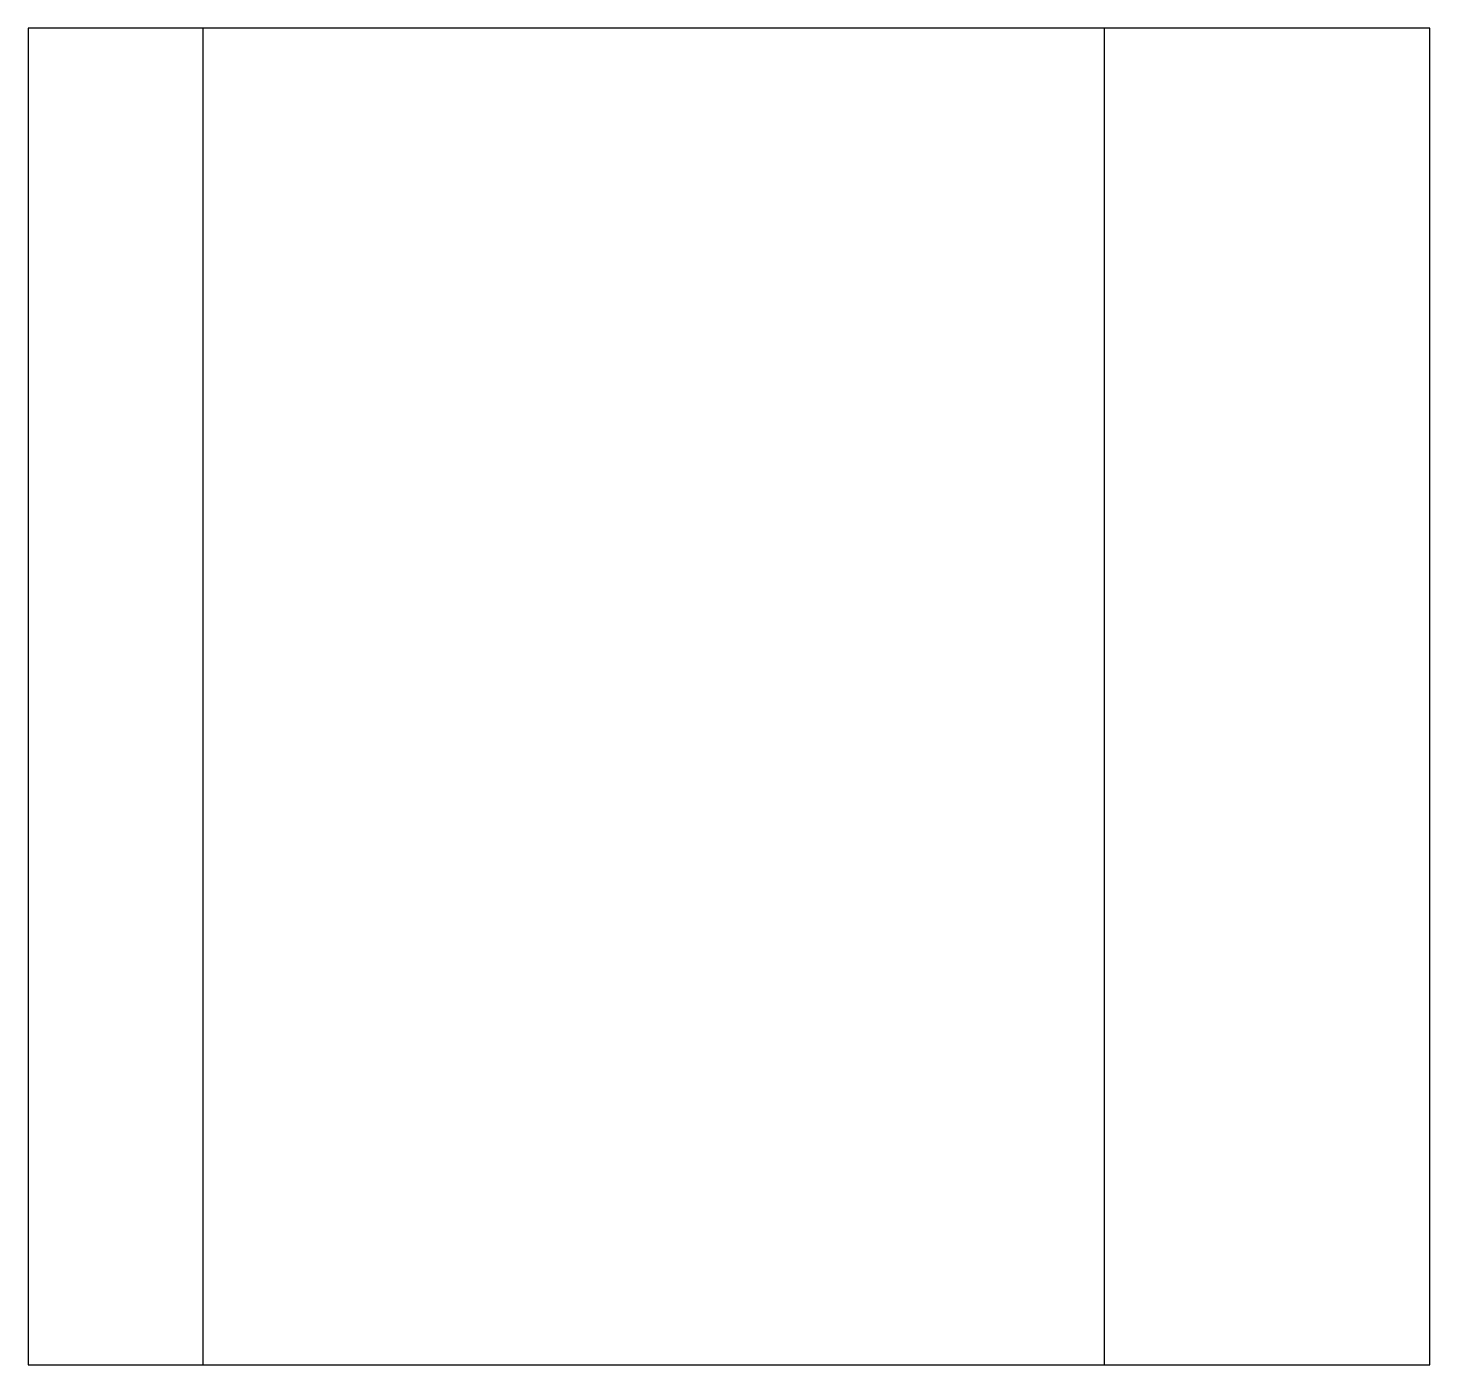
# Model space of a CAD drawing. Extents: x 0 to 28, y -13.4 to 13.3.
import ezdxf

# ---------------------------------------------------------------- set-up
doc = ezdxf.new("R2010")
doc.units = 0
doc.layers.add('110-1SAM', color=10, linetype='CONTINUOUS')

msp = doc.modelspace()

# ---------------------------------------------------------------- linework, layer by layer
at = {"layer": '110-1SAM', "color": 0}
for points in [[(0, -13.35), (28, -13.35), (28, 13.35), (0, 13.35), (0, -13.35)], [(3.5, -13.35), (3.5, 13.35)], [(21.5, -13.35), (21.5, 13.35)]]:
    msp.add_lwpolyline(points, dxfattribs=at)

doc.saveas('drawing.dxf')
